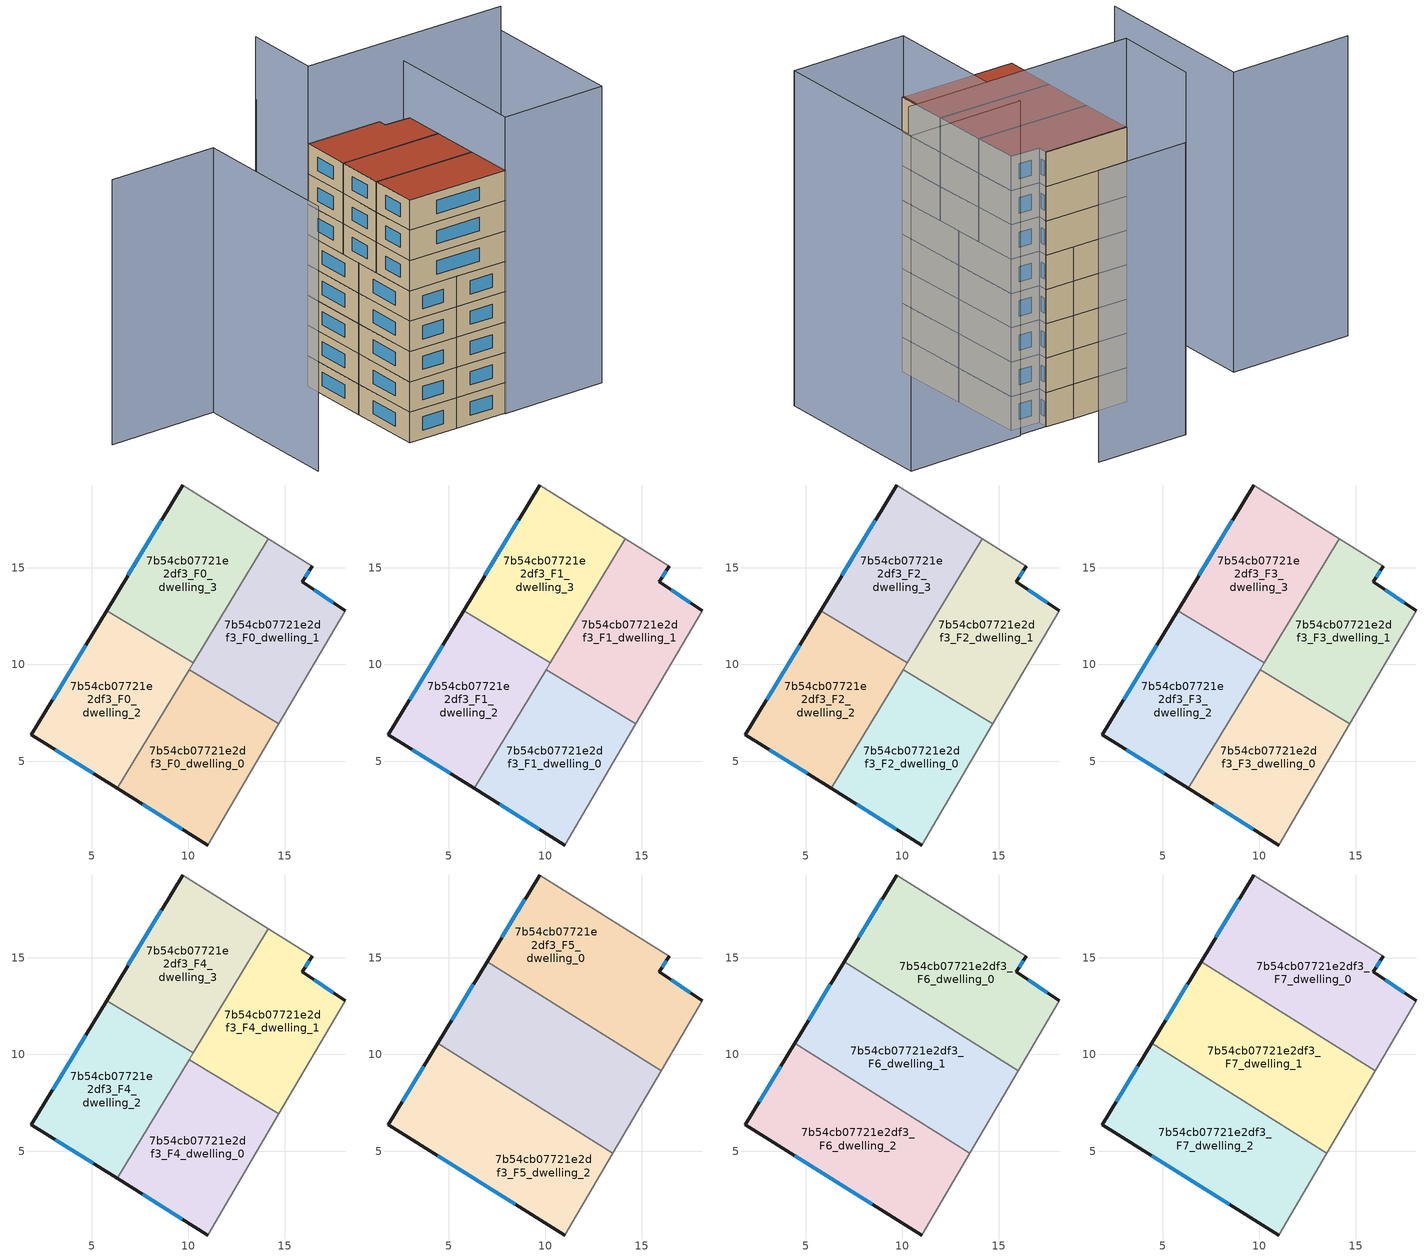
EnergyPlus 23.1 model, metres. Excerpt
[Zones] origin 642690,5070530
7b54cb07721e2df3_F0_dwelling_0
 floor ground (EU_floor_Construction): 14.68,6.94 11,0.66 6.33,3.59 10.05,9.74 z0
 wall outside (EU_wall_Construction): 6.33,3.59 11,0.66 z0:3
 wall adiabatic (EU_wall_Construction): 11,0.66 14.68,6.94 z0:3
 wall to 7b54cb07721e2df3_F0_dwelling_2 (EU_wall_Construction): 10.05,9.74 6.33,3.59 z0:3
 wall to 7b54cb07721e2df3_F0_dwelling_1 (EU_wall_Construction): 14.68,6.94 10.05,9.74 z0:3
 window (EU_Window_Construction): 7.64,2.77 9.69,1.48 z0.84:2.16
7b54cb07721e2df3_F0_dwelling_1
 floor ground (EU_floor_Construction): 16.41,15.07 15.91,14.27 18.11,12.77 14.68,6.94 10.05,9.74 14.14,16.5 z0
 wall outside (EU_wall_Construction): 18.11,12.77 15.91,14.27 16.41,15.07 z0:3
 wall adiabatic (EU_wall_Construction): 14.68,6.94 18.11,12.77 / 16.41,15.07 14.14,16.5 z0:3
 wall to 7b54cb07721e2df3_F0_dwelling_3 (EU_wall_Construction): 14.14,16.5 10.26,10.08 z0:3
 wall to 7b54cb07721e2df3_F0_dwelling_2 (EU_wall_Construction): 10.26,10.08 10.05,9.74 z0:3
 window (EU_Window_Construction): 16.05,14.5 16.27,14.85 / 17.49,13.19 16.52,13.85 z0.84:2.16
7b54cb07721e2df3_F0_dwelling_2
 floor ground (EU_floor_Construction): 10.26,10.08 6.33,3.59 1.89,6.37 5.78,12.79 z0
 wall outside (EU_wall_Construction): 5.78,12.79 1.89,6.37 6.33,3.59 z0:3
 wall to 7b54cb07721e2df3_F0_dwelling_3 (EU_wall_Construction): 10.26,10.08 5.78,12.79 z0:3
 window (EU_Window_Construction): 4.69,10.99 2.98,8.17 / 3.14,5.59 5.09,4.37 z0.84:2.16
7b54cb07721e2df3_F0_dwelling_3
 floor ground (EU_floor_Construction): 14.14,16.5 10.26,10.08 5.78,12.79 9.7,19.28 z0
 wall outside (EU_wall_Construction): 9.7,19.28 5.78,12.79 z0:3
 wall adiabatic (EU_wall_Construction): 14.14,16.5 9.7,19.28 z0:3
 window (EU_Window_Construction): 8.6,17.46 6.88,14.61 z0.84:2.16
7b54cb07721e2df3_F1_dwelling_0
 floor to 7b54cb07721e2df3_F0_dwelling_0 (EU_floor_Construction): 14.68,6.94 11,0.66 6.33,3.59 10.05,9.74 z3
 wall outside (EU_wall_Construction): 6.33,3.59 11,0.66 z3:6
 wall adiabatic (EU_wall_Construction): 11,0.66 14.68,6.94 z3:6
 wall to 7b54cb07721e2df3_F1_dwelling_2 (EU_wall_Construction): 10.05,9.74 6.33,3.59 z3:6
 wall to 7b54cb07721e2df3_F1_dwelling_1 (EU_wall_Construction): 14.68,6.94 10.05,9.74 z3:6
 window (EU_Window_Construction): 7.64,2.77 9.69,1.48 z3.84:5.16
7b54cb07721e2df3_F1_dwelling_1
 floor to 7b54cb07721e2df3_F0_dwelling_1 (EU_floor_Construction): 16.41,15.07 15.91,14.27 18.11,12.77 14.68,6.94 10.05,9.74 14.14,16.5 z3
 wall outside (EU_wall_Construction): 18.11,12.77 15.91,14.27 16.41,15.07 z3:6
 wall adiabatic (EU_wall_Construction): 14.68,6.94 18.11,12.77 / 16.41,15.07 14.14,16.5 z3:6
 wall to 7b54cb07721e2df3_F1_dwelling_3 (EU_wall_Construction): 14.14,16.5 10.26,10.08 z3:6
 wall to 7b54cb07721e2df3_F1_dwelling_2 (EU_wall_Construction): 10.26,10.08 10.05,9.74 z3:6
 window (EU_Window_Construction): 16.05,14.5 16.27,14.85 / 17.49,13.19 16.52,13.85 z3.84:5.16
7b54cb07721e2df3_F1_dwelling_2
 floor to 7b54cb07721e2df3_F0_dwelling_2 (EU_floor_Construction): 10.26,10.08 6.33,3.59 1.89,6.37 5.78,12.79 z3
 wall outside (EU_wall_Construction): 5.78,12.79 1.89,6.37 6.33,3.59 z3:6
 wall to 7b54cb07721e2df3_F1_dwelling_3 (EU_wall_Construction): 10.26,10.08 5.78,12.79 z3:6
 window (EU_Window_Construction): 4.69,10.99 2.98,8.17 / 3.14,5.59 5.09,4.37 z3.84:5.16
7b54cb07721e2df3_F1_dwelling_3
 floor to 7b54cb07721e2df3_F0_dwelling_3 (EU_floor_Construction): 14.14,16.5 10.26,10.08 5.78,12.79 9.7,19.28 z3
 wall outside (EU_wall_Construction): 9.7,19.28 5.78,12.79 z3:6
 wall adiabatic (EU_wall_Construction): 14.14,16.5 9.7,19.28 z3:6
 window (EU_Window_Construction): 8.6,17.46 6.88,14.61 z3.84:5.16
7b54cb07721e2df3_F2_dwelling_0
 floor to 7b54cb07721e2df3_F1_dwelling_0 (EU_floor_Construction): 14.68,6.94 11,0.66 6.33,3.59 10.05,9.74 z6
 wall outside (EU_wall_Construction): 6.33,3.59 11,0.66 z6:9
 wall adiabatic (EU_wall_Construction): 11,0.66 14.68,6.94 z6:9
 wall to 7b54cb07721e2df3_F2_dwelling_2 (EU_wall_Construction): 10.05,9.74 6.33,3.59 z6:9
 wall to 7b54cb07721e2df3_F2_dwelling_1 (EU_wall_Construction): 14.68,6.94 10.05,9.74 z6:9
 window (EU_Window_Construction): 7.64,2.77 9.69,1.48 z6.84:8.16
7b54cb07721e2df3_F2_dwelling_1
 floor to 7b54cb07721e2df3_F1_dwelling_1 (EU_floor_Construction): 16.41,15.07 15.91,14.27 18.11,12.77 14.68,6.94 10.05,9.74 14.14,16.5 z6
 wall outside (EU_wall_Construction): 18.11,12.77 15.91,14.27 16.41,15.07 z6:9
 wall adiabatic (EU_wall_Construction): 14.68,6.94 18.11,12.77 / 16.41,15.07 14.14,16.5 z6:9
 wall to 7b54cb07721e2df3_F2_dwelling_3 (EU_wall_Construction): 14.14,16.5 10.26,10.08 z6:9
 wall to 7b54cb07721e2df3_F2_dwelling_2 (EU_wall_Construction): 10.26,10.08 10.05,9.74 z6:9
 window (EU_Window_Construction): 16.05,14.5 16.27,14.85 / 17.49,13.19 16.52,13.85 z6.84:8.16
7b54cb07721e2df3_F2_dwelling_2
 floor to 7b54cb07721e2df3_F1_dwelling_2 (EU_floor_Construction): 10.26,10.08 6.33,3.59 1.89,6.37 5.78,12.79 z6
 wall outside (EU_wall_Construction): 5.78,12.79 1.89,6.37 6.33,3.59 z6:9
 wall to 7b54cb07721e2df3_F2_dwelling_3 (EU_wall_Construction): 10.26,10.08 5.78,12.79 z6:9
 window (EU_Window_Construction): 4.69,10.99 2.98,8.17 / 3.14,5.59 5.09,4.37 z6.84:8.16
7b54cb07721e2df3_F2_dwelling_3
 floor to 7b54cb07721e2df3_F1_dwelling_3 (EU_floor_Construction): 14.14,16.5 10.26,10.08 5.78,12.79 9.7,19.28 z6
 wall outside (EU_wall_Construction): 9.7,19.28 5.78,12.79 z6:9
 wall adiabatic (EU_wall_Construction): 14.14,16.5 9.7,19.28 z6:9
 window (EU_Window_Construction): 8.6,17.46 6.88,14.61 z6.84:8.16
7b54cb07721e2df3_F3_dwelling_0
 floor to 7b54cb07721e2df3_F2_dwelling_0 (EU_floor_Construction): 14.68,6.94 11,0.66 6.33,3.59 10.05,9.74 z9
 wall outside (EU_wall_Construction): 6.33,3.59 11,0.66 z9:12
 wall adiabatic (EU_wall_Construction): 11,0.66 14.68,6.94 z9:12
 wall to 7b54cb07721e2df3_F3_dwelling_2 (EU_wall_Construction): 10.05,9.74 6.33,3.59 z9:12
 wall to 7b54cb07721e2df3_F3_dwelling_1 (EU_wall_Construction): 14.68,6.94 10.05,9.74 z9:12
 window (EU_Window_Construction): 7.64,2.77 9.69,1.48 z9.84:11.16
7b54cb07721e2df3_F3_dwelling_1
 floor to 7b54cb07721e2df3_F2_dwelling_1 (EU_floor_Construction): 16.41,15.07 15.91,14.27 18.11,12.77 14.68,6.94 10.05,9.74 14.14,16.5 z9
 wall outside (EU_wall_Construction): 18.11,12.77 15.91,14.27 16.41,15.07 z9:12
 wall adiabatic (EU_wall_Construction): 14.68,6.94 18.11,12.77 / 16.41,15.07 14.14,16.5 z9:12
 wall to 7b54cb07721e2df3_F3_dwelling_3 (EU_wall_Construction): 14.14,16.5 10.26,10.08 z9:12
 wall to 7b54cb07721e2df3_F3_dwelling_2 (EU_wall_Construction): 10.26,10.08 10.05,9.74 z9:12
 window (EU_Window_Construction): 16.05,14.5 16.27,14.85 / 17.49,13.19 16.52,13.85 z9.84:11.16
7b54cb07721e2df3_F3_dwelling_2
 floor to 7b54cb07721e2df3_F2_dwelling_2 (EU_floor_Construction): 10.26,10.08 6.33,3.59 1.89,6.37 5.78,12.79 z9
 wall outside (EU_wall_Construction): 5.78,12.79 1.89,6.37 6.33,3.59 z9:12
 wall to 7b54cb07721e2df3_F3_dwelling_3 (EU_wall_Construction): 10.26,10.08 5.78,12.79 z9:12
 window (EU_Window_Construction): 4.69,10.99 2.98,8.17 / 3.14,5.59 5.09,4.37 z9.84:11.16
7b54cb07721e2df3_F3_dwelling_3
 floor to 7b54cb07721e2df3_F2_dwelling_3 (EU_floor_Construction): 14.14,16.5 10.26,10.08 5.78,12.79 9.7,19.28 z9
 wall outside (EU_wall_Construction): 9.7,19.28 5.78,12.79 z9:12
 wall adiabatic (EU_wall_Construction): 14.14,16.5 9.7,19.28 z9:12
 window (EU_Window_Construction): 8.6,17.46 6.88,14.61 z9.84:11.16
7b54cb07721e2df3_F4_dwelling_0
 floor to 7b54cb07721e2df3_F3_dwelling_0 (EU_floor_Construction): 14.68,6.94 11,0.66 6.33,3.59 10.05,9.74 z12
 wall outside (EU_wall_Construction): 6.33,3.59 11,0.66 z12:15
 wall adiabatic (EU_wall_Construction): 11,0.66 14.68,6.94 z12:15
 wall to 7b54cb07721e2df3_F4_dwelling_2 (EU_wall_Construction): 10.05,9.74 6.33,3.59 z12:15
 wall to 7b54cb07721e2df3_F4_dwelling_1 (EU_wall_Construction): 14.68,6.94 10.05,9.74 z12:15
 window (EU_Window_Construction): 7.64,2.77 9.69,1.48 z12.84:14.16
7b54cb07721e2df3_F4_dwelling_1
 floor to 7b54cb07721e2df3_F3_dwelling_1 (EU_floor_Construction): 16.41,15.07 15.91,14.27 18.11,12.77 14.68,6.94 10.05,9.74 14.14,16.5 z12
 wall outside (EU_wall_Construction): 18.11,12.77 15.91,14.27 16.41,15.07 z12:15
 wall adiabatic (EU_wall_Construction): 14.68,6.94 18.11,12.77 / 16.41,15.07 14.14,16.5 z12:15
 wall to 7b54cb07721e2df3_F4_dwelling_3 (EU_wall_Construction): 14.14,16.5 10.26,10.08 z12:15
 wall to 7b54cb07721e2df3_F4_dwelling_2 (EU_wall_Construction): 10.26,10.08 10.05,9.74 z12:15
 window (EU_Window_Construction): 16.05,14.5 16.27,14.85 / 17.49,13.19 16.52,13.85 z12.84:14.16
7b54cb07721e2df3_F4_dwelling_2
 floor to 7b54cb07721e2df3_F3_dwelling_2 (EU_floor_Construction): 10.26,10.08 6.33,3.59 1.89,6.37 5.78,12.79 z12
 wall outside (EU_wall_Construction): 5.78,12.79 1.89,6.37 6.33,3.59 z12:15
 wall to 7b54cb07721e2df3_F4_dwelling_3 (EU_wall_Construction): 10.26,10.08 5.78,12.79 z12:15
 window (EU_Window_Construction): 4.69,10.99 2.98,8.17 / 3.14,5.59 5.09,4.37 z12.84:14.16
7b54cb07721e2df3_F4_dwelling_3
 floor to 7b54cb07721e2df3_F3_dwelling_3 (EU_floor_Construction): 14.14,16.5 10.26,10.08 5.78,12.79 9.7,19.28 z12
 wall outside (EU_wall_Construction): 9.7,19.28 5.78,12.79 z12:15
 wall adiabatic (EU_wall_Construction): 14.14,16.5 9.7,19.28 z12:15
 window (EU_Window_Construction): 8.6,17.46 6.88,14.61 z12.84:14.16
7b54cb07721e2df3_F5_dwelling_0
 floor to 7b54cb07721e2df3_F4_dwelling_1 (EU_floor_Construction): 16.41,15.07 15.91,14.27 18.11,12.77 15.99,9.17 11.43,12.03 14.14,16.5 z15
 floor to 7b54cb07721e2df3_F4_dwelling_3 (EU_floor_Construction): 14.14,16.5 11.43,12.03 7,14.8 9.7,19.28 z15
 wall outside (EU_wall_Construction): 9.7,19.28 7,14.8 / 18.11,12.77 15.91,14.27 16.41,15.07 z15:18
 wall adiabatic (EU_wall_Construction): 15.99,9.17 18.11,12.77 / 16.41,15.07 9.7,19.28 z15:18
 wall to 7b54cb07721e2df3_F5_dwelling_1 (EU_wall_Construction): 7,14.81 15.99,9.17 z15:18
 window (EU_Window_Construction): 8.95,18.02 7.76,16.06 / 16.05,14.5 16.27,14.85 / 17.49,13.19 16.52,13.85 z15.84:17.16
7b54cb07721e2df3_F5_dwelling_1
 floor to 7b54cb07721e2df3_F4_dwelling_0 (EU_floor_Construction): 14.16,7.25 13.49,4.9 8.87,7.79 10.05,9.74 z15; 14.68,6.94 13.49,4.9 14.16,7.25 z15
 floor to 7b54cb07721e2df3_F4_dwelling_1 (EU_floor_Construction): 15.99,9.17 14.68,6.94 14.16,7.25 14.91,9.85 z15; 14.91,9.85 14.16,7.25 10.05,9.74 11.43,12.03 z15
 floor to 7b54cb07721e2df3_F4_dwelling_2 (EU_floor_Construction): 10.26,10.08 8.87,7.79 4.44,10.57 5.78,12.79 z15
 floor to 7b54cb07721e2df3_F4_dwelling_3 (EU_floor_Construction): 11.43,12.03 10.26,10.08 7,14.8 z15; 7,14.8 10.26,10.08 5.78,12.79 z15
 wall outside (EU_wall_Construction): 7,14.8 4.44,10.58 z15:18
 wall adiabatic (EU_wall_Construction): 13.49,4.9 15.99,9.17 z15:18
 wall to 7b54cb07721e2df3_F5_dwelling_2 (EU_wall_Construction): 4.44,10.58 13.49,4.9 z15:18
 window (EU_Window_Construction): 6.28,13.62 5.16,11.76 z15.84:17.16
7b54cb07721e2df3_F5_dwelling_2
 floor to 7b54cb07721e2df3_F4_dwelling_0 (EU_floor_Construction): 13.49,4.9 11,0.66 6.33,3.59 8.87,7.79 z15
 floor to 7b54cb07721e2df3_F4_dwelling_2 (EU_floor_Construction): 8.87,7.79 6.33,3.59 1.89,6.37 4.44,10.57 z15
 wall outside (EU_wall_Construction): 4.44,10.58 1.89,6.37 11,0.66 z15:18
 wall adiabatic (EU_wall_Construction): 11,0.66 13.49,4.9 z15:18
 window (EU_Window_Construction): 3.73,9.4 2.61,7.55 / 4.45,4.77 8.45,2.26 z15.84:17.16
7b54cb07721e2df3_F6_dwelling_0
 floor to 7b54cb07721e2df3_F5_dwelling_0 (EU_floor_Construction): 16.41,15.07 15.91,14.27 18.11,12.77 15.99,9.17 7,14.8 9.7,19.28 z18
 wall outside (EU_wall_Construction): 9.7,19.28 7,14.8 / 18.11,12.77 15.91,14.27 16.41,15.07 z18:21
 wall adiabatic (EU_wall_Construction): 15.99,9.17 18.11,12.77 / 16.41,15.07 9.7,19.28 z18:21
 wall to 7b54cb07721e2df3_F6_dwelling_1 (EU_wall_Construction): 7,14.81 15.99,9.17 z18:21
 window (EU_Window_Construction): 8.95,18.02 7.76,16.06 / 16.05,14.5 16.27,14.85 / 17.49,13.19 16.52,13.85 z18.84:20.16
7b54cb07721e2df3_F6_dwelling_1
 floor to 7b54cb07721e2df3_F5_dwelling_1 (EU_floor_Construction): 15.99,9.17 13.49,4.9 4.44,10.58 7,14.8 z18
 wall outside (EU_wall_Construction): 7,14.8 4.44,10.58 z18:21
 wall adiabatic (EU_wall_Construction): 13.49,4.9 15.99,9.17 z18:21
 wall to 7b54cb07721e2df3_F6_dwelling_2 (EU_wall_Construction): 4.44,10.58 13.49,4.9 z18:21
 window (EU_Window_Construction): 6.28,13.62 5.16,11.76 z18.84:20.16
7b54cb07721e2df3_F6_dwelling_2
 floor to 7b54cb07721e2df3_F5_dwelling_2 (EU_floor_Construction): 13.49,4.9 11,0.66 1.89,6.37 4.44,10.58 z18
 wall outside (EU_wall_Construction): 4.44,10.58 1.89,6.37 11,0.66 z18:21
 wall adiabatic (EU_wall_Construction): 11,0.66 13.49,4.9 z18:21
 window (EU_Window_Construction): 3.73,9.4 2.61,7.55 / 4.45,4.77 8.45,2.26 z18.84:20.16
7b54cb07721e2df3_F7_dwelling_0
 floor to 7b54cb07721e2df3_F6_dwelling_0 (EU_floor_Construction): 16.41,15.07 15.91,14.27 18.11,12.77 15.99,9.17 7,14.8 9.7,19.28 z21
 wall outside (EU_wall_Construction): 9.7,19.28 7,14.8 / 18.11,12.77 15.91,14.27 16.41,15.07 z21:24
 wall adiabatic (EU_wall_Construction): 15.99,9.17 18.11,12.77 / 16.41,15.07 9.7,19.28 z21:24
 wall to 7b54cb07721e2df3_F7_dwelling_1 (EU_wall_Construction): 7,14.81 15.99,9.17 z21:24
 window (EU_Window_Construction): 8.95,18.02 7.76,16.06 / 16.05,14.5 16.27,14.85 / 17.49,13.19 16.52,13.85 z21.84:23.16
 roof outside (EU_roof_Construction): 15.99,9.17 18.11,12.77 15.91,14.27 16.41,15.07 9.7,19.28 7,14.8 z24
7b54cb07721e2df3_F7_dwelling_1
 floor to 7b54cb07721e2df3_F6_dwelling_1 (EU_floor_Construction): 15.99,9.17 13.49,4.9 4.44,10.58 7,14.8 z21
 wall outside (EU_wall_Construction): 7,14.8 4.44,10.58 z21:24
 wall adiabatic (EU_wall_Construction): 13.49,4.9 15.99,9.17 z21:24
 wall to 7b54cb07721e2df3_F7_dwelling_2 (EU_wall_Construction): 4.44,10.58 13.49,4.9 z21:24
 window (EU_Window_Construction): 6.28,13.62 5.16,11.76 z21.84:23.16
 roof outside (EU_roof_Construction): 13.49,4.9 15.99,9.17 7,14.8 4.44,10.58 z24
7b54cb07721e2df3_F7_dwelling_2
 floor to 7b54cb07721e2df3_F6_dwelling_2 (EU_floor_Construction): 13.49,4.9 11,0.66 1.89,6.37 4.44,10.58 z21
 wall outside (EU_wall_Construction): 4.44,10.58 1.89,6.37 11,0.66 z21:24
 wall adiabatic (EU_wall_Construction): 11,0.66 13.49,4.9 z21:24
 window (EU_Window_Construction): 3.73,9.4 2.61,7.55 / 4.45,4.77 8.45,2.26 z21.84:23.16
 roof outside (EU_roof_Construction): 11,0.66 13.49,4.9 4.44,10.58 1.89,6.37 z24
shading: 28.01,8.16 20.1,-4.94 / 20.1,-4.94 10.81,0.67 / 10.81,0.67 18.72,13.78 / 18.72,13.78 28.01,8.16 z0:29.3; 27.84,7.88 9.57,19.2 / 9.57,19.2 13.72,25.89 z0:31.7; -8.31,30.99 1.4,25.08 / 1.4,25.08 -6.7,11.77 z0:26.2; 21.01,21.38 13.69,25.84 z0:25.5
[Building]
EU S2 Campaign: North Axis=0; Terrain=City; Solar Distribution=FullExterior
[Site:Location]
Lyon-Bron: Latitude=45.75; Longitude=5; Time Zone=1; Elevation=198
[SizingPeriod:WeatherFileDays]
AnnualSizingPeriod: Begin Month=1; Begin Day of Month=1; End Month=12; End Day of Month=31; Day of Week for Start Day=Monday; Use Weather File Daylight Saving Period=No; Use Weather File Rain and Snow Indicators=No
[MATERIAL]
EU_InternalMass_Material: Roughness=MediumRough; Thickness=0.1; Conductivity=1; Density=1800; Specific Heat=900; Thermal Absorptance=0.9; Solar Absorptance=0.7; Visible Absorptance=0.7
[MATERIAL:NOMASS] Roughness=MediumRough; Thermal Absorptance=0.9; Solar Absorptance=0.7; Visible Absorptance=0.7
Name | Thermal Resistance
EU_wall_NoMass | 0.776494
EU_roof_NoMass | 0.486893
EU_floor_NoMass | 0.421597
[WINDOWMATERIAL:SIMPLEGLAZINGSYSTEM]
EU_Window_SimpleGlazing: UFactor=4.24961; Solar Heat Gain Coefficient=0.83; Visible Transmittance=0.83
[CONSTRUCTION]
EU_wall_Construction: EU_wall_NoMass
EU_roof_Construction: EU_roof_NoMass
EU_floor_Construction: EU_floor_NoMass
EU_InternalMass_Construction: EU_InternalMass_Material
EU_Window_Construction: EU_Window_SimpleGlazing
[ZONE] Type=1; Multiplier=1; Ceiling Height=autocalculate; Floor Area=autocalculate; Part of Total Floor Area=Yes
Name | Volume
7b54cb07721e2df3_F0_dwelling_0; 7b54cb07721e2df3_F1_dwelling_0; 7b54cb07721e2df3_F2_dwelling_0; 7b54cb07721e2df3_F3_dwelling_0; 7b54cb07721e2df3_F4_dwelling_0 | 118.441
7b54cb07721e2df3_F5_dwelling_0 | 157.926
7b54cb07721e2df3_F6_dwelling_0; 7b54cb07721e2df3_F7_dwelling_0 | 157.933
7b54cb07721e2df3_F0_dwelling_1; 7b54cb07721e2df3_F0_dwelling_2; 7b54cb07721e2df3_F1_dwelling_2; 7b54cb07721e2df3_F2_dwelling_2; 7b54cb07721e2df3_F3_dwelling_2; 7b54cb07721e2df3_F4_dwelling_2 | 118.442
7b54cb07721e2df3_F1_dwelling_1; 7b54cb07721e2df3_F2_dwelling_1; 7b54cb07721e2df3_F3_dwelling_1; 7b54cb07721e2df3_F4_dwelling_1 | 118.443
7b54cb07721e2df3_F5_dwelling_1 | 157.917
7b54cb07721e2df3_F6_dwelling_1; 7b54cb07721e2df3_F7_dwelling_1 | 157.929
7b54cb07721e2df3_F5_dwelling_2 | 157.919
7b54cb07721e2df3_F6_dwelling_2; 7b54cb07721e2df3_F7_dwelling_2 | 157.925
7b54cb07721e2df3_F0_dwelling_3; 7b54cb07721e2df3_F1_dwelling_3; 7b54cb07721e2df3_F2_dwelling_3; 7b54cb07721e2df3_F3_dwelling_3; 7b54cb07721e2df3_F4_dwelling_3 | 118.438
[INTERNALMASS] Construction=EU_InternalMass_Construction
Name | Zone or ZoneList | Surface Area
7b54cb07721e2df3_F0_dwelling_0_EU_InternalMass | 7b54cb07721e2df3_F0_dwelling_0 | 39.4793
7b54cb07721e2df3_F0_dwelling_1_EU_InternalMass | 7b54cb07721e2df3_F0_dwelling_1 | 39.4807
7b54cb07721e2df3_F0_dwelling_2_EU_InternalMass | 7b54cb07721e2df3_F0_dwelling_2 | 39.4805
7b54cb07721e2df3_F0_dwelling_3_EU_InternalMass | 7b54cb07721e2df3_F0_dwelling_3 | 39.48
7b54cb07721e2df3_F1_dwelling_0_EU_InternalMass | 7b54cb07721e2df3_F1_dwelling_0 | 39.4793
7b54cb07721e2df3_F1_dwelling_1_EU_InternalMass | 7b54cb07721e2df3_F1_dwelling_1 | 39.4807
7b54cb07721e2df3_F1_dwelling_2_EU_InternalMass | 7b54cb07721e2df3_F1_dwelling_2 | 39.4805
7b54cb07721e2df3_F1_dwelling_3_EU_InternalMass | 7b54cb07721e2df3_F1_dwelling_3 | 39.48
7b54cb07721e2df3_F2_dwelling_0_EU_InternalMass | 7b54cb07721e2df3_F2_dwelling_0 | 39.4793
7b54cb07721e2df3_F2_dwelling_1_EU_InternalMass | 7b54cb07721e2df3_F2_dwelling_1 | 39.4807
7b54cb07721e2df3_F2_dwelling_2_EU_InternalMass | 7b54cb07721e2df3_F2_dwelling_2 | 39.4805
7b54cb07721e2df3_F2_dwelling_3_EU_InternalMass | 7b54cb07721e2df3_F2_dwelling_3 | 39.48
7b54cb07721e2df3_F3_dwelling_0_EU_InternalMass | 7b54cb07721e2df3_F3_dwelling_0 | 39.4793
7b54cb07721e2df3_F3_dwelling_1_EU_InternalMass | 7b54cb07721e2df3_F3_dwelling_1 | 39.4807
7b54cb07721e2df3_F3_dwelling_2_EU_InternalMass | 7b54cb07721e2df3_F3_dwelling_2 | 39.4805
7b54cb07721e2df3_F3_dwelling_3_EU_InternalMass | 7b54cb07721e2df3_F3_dwelling_3 | 39.48
7b54cb07721e2df3_F4_dwelling_0_EU_InternalMass | 7b54cb07721e2df3_F4_dwelling_0 | 39.4793
7b54cb07721e2df3_F4_dwelling_1_EU_InternalMass | 7b54cb07721e2df3_F4_dwelling_1 | 39.4807
7b54cb07721e2df3_F4_dwelling_2_EU_InternalMass | 7b54cb07721e2df3_F4_dwelling_2 | 39.4805
7b54cb07721e2df3_F4_dwelling_3_EU_InternalMass | 7b54cb07721e2df3_F4_dwelling_3 | 39.48
7b54cb07721e2df3_F5_dwelling_0_EU_InternalMass | 7b54cb07721e2df3_F5_dwelling_0 | 52.644
7b54cb07721e2df3_F5_dwelling_1_EU_InternalMass | 7b54cb07721e2df3_F5_dwelling_1 | 52.6431
7b54cb07721e2df3_F5_dwelling_2_EU_InternalMass | 7b54cb07721e2df3_F5_dwelling_2 | 52.6416
7b54cb07721e2df3_F6_dwelling_0_EU_InternalMass | 7b54cb07721e2df3_F6_dwelling_0 | 52.644
7b54cb07721e2df3_F6_dwelling_1_EU_InternalMass | 7b54cb07721e2df3_F6_dwelling_1 | 52.6431
7b54cb07721e2df3_F6_dwelling_2_EU_InternalMass | 7b54cb07721e2df3_F6_dwelling_2 | 52.6416
7b54cb07721e2df3_F7_dwelling_0_EU_InternalMass | 7b54cb07721e2df3_F7_dwelling_0 | 52.644
7b54cb07721e2df3_F7_dwelling_1_EU_InternalMass | 7b54cb07721e2df3_F7_dwelling_1 | 52.6431
7b54cb07721e2df3_F7_dwelling_2_EU_InternalMass | 7b54cb07721e2df3_F7_dwelling_2 | 52.6416
[OTHEREQUIPMENT] Fuel Type=Electricity; Design Level Calculation Method=Watts/Area; Power per Zone Floor Area=1; Fraction Latent=0; Fraction Radiant=0; Fraction Lost=0; Carbon Dioxide Generation Rate=0; EndUse Subcategory=EU_Step8_InternalGains
Name | Zone or ZoneList or Space or SpaceList | Schedule
EU_Step8_InternalGain_7b54cb07721e2df3_F0_dwelling_0_f000 | 7b54cb07721e2df3_F0_dwelling_0 | EU_Step8_GainSchedule_7b54cb07721e2df3_F0_dwelling_0_f000
EU_Step8_InternalGain_7b54cb07721e2df3_F0_dwelling_1_f000 | 7b54cb07721e2df3_F0_dwelling_1 | EU_Step8_GainSchedule_7b54cb07721e2df3_F0_dwelling_1_f000
EU_Step8_InternalGain_7b54cb07721e2df3_F0_dwelling_2_f000 | 7b54cb07721e2df3_F0_dwelling_2 | EU_Step8_GainSchedule_7b54cb07721e2df3_F0_dwelling_2_f000
EU_Step8_InternalGain_7b54cb07721e2df3_F0_dwelling_3_f000 | 7b54cb07721e2df3_F0_dwelling_3 | EU_Step8_GainSchedule_7b54cb07721e2df3_F0_dwelling_3_f000
EU_Step8_InternalGain_7b54cb07721e2df3_F1_dwelling_0_f000 | 7b54cb07721e2df3_F1_dwelling_0 | EU_Step8_GainSchedule_7b54cb07721e2df3_F1_dwelling_0_f000
EU_Step8_InternalGain_7b54cb07721e2df3_F1_dwelling_1_f000 | 7b54cb07721e2df3_F1_dwelling_1 | EU_Step8_GainSchedule_7b54cb07721e2df3_F1_dwelling_1_f000
EU_Step8_InternalGain_7b54cb07721e2df3_F1_dwelling_2_f000 | 7b54cb07721e2df3_F1_dwelling_2 | EU_Step8_GainSchedule_7b54cb07721e2df3_F1_dwelling_2_f000
EU_Step8_InternalGain_7b54cb07721e2df3_F1_dwelling_3_f000 | 7b54cb07721e2df3_F1_dwelling_3 | EU_Step8_GainSchedule_7b54cb07721e2df3_F1_dwelling_3_f000
EU_Step8_InternalGain_7b54cb07721e2df3_F2_dwelling_0_f000 | 7b54cb07721e2df3_F2_dwelling_0 | EU_Step8_GainSchedule_7b54cb07721e2df3_F2_dwelling_0_f000
EU_Step8_InternalGain_7b54cb07721e2df3_F2_dwelling_1_f000 | 7b54cb07721e2df3_F2_dwelling_1 | EU_Step8_GainSchedule_7b54cb07721e2df3_F2_dwelling_1_f000
EU_Step8_InternalGain_7b54cb07721e2df3_F2_dwelling_2_f000 | 7b54cb07721e2df3_F2_dwelling_2 | EU_Step8_GainSchedule_7b54cb07721e2df3_F2_dwelling_2_f000
EU_Step8_InternalGain_7b54cb07721e2df3_F2_dwelling_3_f000 | 7b54cb07721e2df3_F2_dwelling_3 | EU_Step8_GainSchedule_7b54cb07721e2df3_F2_dwelling_3_f000
EU_Step8_InternalGain_7b54cb07721e2df3_F3_dwelling_0_f000 | 7b54cb07721e2df3_F3_dwelling_0 | EU_Step8_GainSchedule_7b54cb07721e2df3_F3_dwelling_0_f000
EU_Step8_InternalGain_7b54cb07721e2df3_F3_dwelling_1_f000 | 7b54cb07721e2df3_F3_dwelling_1 | EU_Step8_GainSchedule_7b54cb07721e2df3_F3_dwelling_1_f000
EU_Step8_InternalGain_7b54cb07721e2df3_F3_dwelling_2_f000 | 7b54cb07721e2df3_F3_dwelling_2 | EU_Step8_GainSchedule_7b54cb07721e2df3_F3_dwelling_2_f000
EU_Step8_InternalGain_7b54cb07721e2df3_F3_dwelling_3_f000 | 7b54cb07721e2df3_F3_dwelling_3 | EU_Step8_GainSchedule_7b54cb07721e2df3_F3_dwelling_3_f000
EU_Step8_InternalGain_7b54cb07721e2df3_F4_dwelling_0_f000 | 7b54cb07721e2df3_F4_dwelling_0 | EU_Step8_GainSchedule_7b54cb07721e2df3_F4_dwelling_0_f000
EU_Step8_InternalGain_7b54cb07721e2df3_F4_dwelling_1_f000 | 7b54cb07721e2df3_F4_dwelling_1 | EU_Step8_GainSchedule_7b54cb07721e2df3_F4_dwelling_1_f000
EU_Step8_InternalGain_7b54cb07721e2df3_F4_dwelling_2_f000 | 7b54cb07721e2df3_F4_dwelling_2 | EU_Step8_GainSchedule_7b54cb07721e2df3_F4_dwelling_2_f000
EU_Step8_InternalGain_7b54cb07721e2df3_F4_dwelling_3_f000 | 7b54cb07721e2df3_F4_dwelling_3 | EU_Step8_GainSchedule_7b54cb07721e2df3_F4_dwelling_3_f000
EU_Step8_InternalGain_7b54cb07721e2df3_F5_dwelling_0_f000 | 7b54cb07721e2df3_F5_dwelling_0 | EU_Step8_GainSchedule_7b54cb07721e2df3_F5_dwelling_0_f000
EU_Step8_InternalGain_7b54cb07721e2df3_F5_dwelling_1_f000 | 7b54cb07721e2df3_F5_dwelling_1 | EU_Step8_GainSchedule_7b54cb07721e2df3_F5_dwelling_1_f000
EU_Step8_InternalGain_7b54cb07721e2df3_F5_dwelling_2_f000 | 7b54cb07721e2df3_F5_dwelling_2 | EU_Step8_GainSchedule_7b54cb07721e2df3_F5_dwelling_2_f000
EU_Step8_InternalGain_7b54cb07721e2df3_F6_dwelling_0_f000 | 7b54cb07721e2df3_F6_dwelling_0 | EU_Step8_GainSchedule_7b54cb07721e2df3_F6_dwelling_0_f000
EU_Step8_InternalGain_7b54cb07721e2df3_F6_dwelling_1_f000 | 7b54cb07721e2df3_F6_dwelling_1 | EU_Step8_GainSchedule_7b54cb07721e2df3_F6_dwelling_1_f000
EU_Step8_InternalGain_7b54cb07721e2df3_F6_dwelling_2_f000 | 7b54cb07721e2df3_F6_dwelling_2 | EU_Step8_GainSchedule_7b54cb07721e2df3_F6_dwelling_2_f000
EU_Step8_InternalGain_7b54cb07721e2df3_F7_dwelling_0_f000 | 7b54cb07721e2df3_F7_dwelling_0 | EU_Step8_GainSchedule_7b54cb07721e2df3_F7_dwelling_0_f000
EU_Step8_InternalGain_7b54cb07721e2df3_F7_dwelling_1_f000 | 7b54cb07721e2df3_F7_dwelling_1 | EU_Step8_GainSchedule_7b54cb07721e2df3_F7_dwelling_1_f000
EU_Step8_InternalGain_7b54cb07721e2df3_F7_dwelling_2_f000 | 7b54cb07721e2df3_F7_dwelling_2 | EU_Step8_GainSchedule_7b54cb07721e2df3_F7_dwelling_2_f000
[ZONEVENTILATION:DESIGNFLOWRATE] Schedule=EU_AlwaysOn; Design Flow Rate Calculation Method=AirChanges/Hour; Air Changes per Hour=0.693814; Ventilation Type=Natural; Fan Pressure Rise=0; Fan Total Efficiency=1; Constant Term Coefficient=1; Temperature Term Coefficient=0; Velocity Term Coefficient=0; Velocity Squared Term Coefficient=0; Minimum Indoor Temperature=-100; Maximum Indoor Temperature=100; Delta Temperature=-100; Minimum Outdoor Temperature=-100; Maximum Outdoor Temperature=100; Maximum Wind Speed=40
Name | Zone or ZoneList or Space or SpaceList
EU_ConstantAir_7b54cb07721e2df3_F0_dwelling_0 | 7b54cb07721e2df3_F0_dwelling_0
EU_ConstantAir_7b54cb07721e2df3_F0_dwelling_1 | 7b54cb07721e2df3_F0_dwelling_1
EU_ConstantAir_7b54cb07721e2df3_F0_dwelling_2 | 7b54cb07721e2df3_F0_dwelling_2
EU_ConstantAir_7b54cb07721e2df3_F0_dwelling_3 | 7b54cb07721e2df3_F0_dwelling_3
EU_ConstantAir_7b54cb07721e2df3_F1_dwelling_0 | 7b54cb07721e2df3_F1_dwelling_0
EU_ConstantAir_7b54cb07721e2df3_F1_dwelling_1 | 7b54cb07721e2df3_F1_dwelling_1
EU_ConstantAir_7b54cb07721e2df3_F1_dwelling_2 | 7b54cb07721e2df3_F1_dwelling_2
EU_ConstantAir_7b54cb07721e2df3_F1_dwelling_3 | 7b54cb07721e2df3_F1_dwelling_3
EU_ConstantAir_7b54cb07721e2df3_F2_dwelling_0 | 7b54cb07721e2df3_F2_dwelling_0
EU_ConstantAir_7b54cb07721e2df3_F2_dwelling_1 | 7b54cb07721e2df3_F2_dwelling_1
EU_ConstantAir_7b54cb07721e2df3_F2_dwelling_2 | 7b54cb07721e2df3_F2_dwelling_2
EU_ConstantAir_7b54cb07721e2df3_F2_dwelling_3 | 7b54cb07721e2df3_F2_dwelling_3
EU_ConstantAir_7b54cb07721e2df3_F3_dwelling_0 | 7b54cb07721e2df3_F3_dwelling_0
EU_ConstantAir_7b54cb07721e2df3_F3_dwelling_1 | 7b54cb07721e2df3_F3_dwelling_1
EU_ConstantAir_7b54cb07721e2df3_F3_dwelling_2 | 7b54cb07721e2df3_F3_dwelling_2
EU_ConstantAir_7b54cb07721e2df3_F3_dwelling_3 | 7b54cb07721e2df3_F3_dwelling_3
EU_ConstantAir_7b54cb07721e2df3_F4_dwelling_0 | 7b54cb07721e2df3_F4_dwelling_0
EU_ConstantAir_7b54cb07721e2df3_F4_dwelling_1 | 7b54cb07721e2df3_F4_dwelling_1
EU_ConstantAir_7b54cb07721e2df3_F4_dwelling_2 | 7b54cb07721e2df3_F4_dwelling_2
EU_ConstantAir_7b54cb07721e2df3_F4_dwelling_3 | 7b54cb07721e2df3_F4_dwelling_3
EU_ConstantAir_7b54cb07721e2df3_F5_dwelling_0 | 7b54cb07721e2df3_F5_dwelling_0
EU_ConstantAir_7b54cb07721e2df3_F5_dwelling_1 | 7b54cb07721e2df3_F5_dwelling_1
EU_ConstantAir_7b54cb07721e2df3_F5_dwelling_2 | 7b54cb07721e2df3_F5_dwelling_2
EU_ConstantAir_7b54cb07721e2df3_F6_dwelling_0 | 7b54cb07721e2df3_F6_dwelling_0
EU_ConstantAir_7b54cb07721e2df3_F6_dwelling_1 | 7b54cb07721e2df3_F6_dwelling_1
EU_ConstantAir_7b54cb07721e2df3_F6_dwelling_2 | 7b54cb07721e2df3_F6_dwelling_2
EU_ConstantAir_7b54cb07721e2df3_F7_dwelling_0 | 7b54cb07721e2df3_F7_dwelling_0
EU_ConstantAir_7b54cb07721e2df3_F7_dwelling_1 | 7b54cb07721e2df3_F7_dwelling_1
EU_ConstantAir_7b54cb07721e2df3_F7_dwelling_2 | 7b54cb07721e2df3_F7_dwelling_2
[HVACTEMPLATE:THERMOSTAT] Constant Heating Setpoint=20; Constant Cooling Setpoint=50
EU_HeatOnly_7b54cb07721e2df3_F0_dwelling_0; EU_HeatOnly_7b54cb07721e2df3_F0_dwelling_1; EU_HeatOnly_7b54cb07721e2df3_F0_dwelling_2; EU_HeatOnly_7b54cb07721e2df3_F0_dwelling_3; EU_HeatOnly_7b54cb07721e2df3_F1_dwelling_0; EU_HeatOnly_7b54cb07721e2df3_F1_dwelling_1; EU_HeatOnly_7b54cb07721e2df3_F1_dwelling_2; EU_HeatOnly_7b54cb07721e2df3_F1_dwelling_3; EU_HeatOnly_7b54cb07721e2df3_F2_dwelling_0; EU_HeatOnly_7b54cb07721e2df3_F2_dwelling_1; EU_HeatOnly_7b54cb07721e2df3_F2_dwelling_2; EU_HeatOnly_7b54cb07721e2df3_F2_dwelling_3; EU_HeatOnly_7b54cb07721e2df3_F3_dwelling_0; EU_HeatOnly_7b54cb07721e2df3_F3_dwelling_1; EU_HeatOnly_7b54cb07721e2df3_F3_dwelling_2; EU_HeatOnly_7b54cb07721e2df3_F3_dwelling_3; EU_HeatOnly_7b54cb07721e2df3_F4_dwelling_0; EU_HeatOnly_7b54cb07721e2df3_F4_dwelling_1; EU_HeatOnly_7b54cb07721e2df3_F4_dwelling_2; EU_HeatOnly_7b54cb07721e2df3_F4_dwelling_3; EU_HeatOnly_7b54cb07721e2df3_F5_dwelling_0; EU_HeatOnly_7b54cb07721e2df3_F5_dwelling_1; EU_HeatOnly_7b54cb07721e2df3_F5_dwelling_2; EU_HeatOnly_7b54cb07721e2df3_F6_dwelling_0; EU_HeatOnly_7b54cb07721e2df3_F6_dwelling_1; EU_HeatOnly_7b54cb07721e2df3_F6_dwelling_2; EU_HeatOnly_7b54cb07721e2df3_F7_dwelling_0; EU_HeatOnly_7b54cb07721e2df3_F7_dwelling_1; EU_HeatOnly_7b54cb07721e2df3_F7_dwelling_2
[HVACTEMPLATE:ZONE:IDEALLOADSAIRSYSTEM] System Availability Schedule=EU_AlwaysOn; Maximum Heating Supply Air Temperature=50; Minimum Cooling Supply Air Temperature=13; Maximum Heating Supply Air Humidity Ratio=0.0156; Minimum Cooling Supply Air Humidity Ratio=0.0077; Heating Limit=NoLimit; Cooling Limit=NoLimit; Heating Availability Schedule=EU_AlwaysOn; Cooling Availability Schedule=EU_CoolingOff; Dehumidification Control Type=ConstantSensibleHeatRatio; Cooling Sensible Heat Ratio=0.7; Dehumidification Setpoint=60; Humidification Control Type=None; Humidification Setpoint=30; Outdoor Air Method=None; Outdoor Air Flow Rate per Person=0.00944; Outdoor Air Flow Rate per Zone Floor Area=0; Outdoor Air Flow Rate per Zone=0; Demand Controlled Ventilation Type=None; Outdoor Air Economizer Type=NoEconomizer; Heat Recovery Type=None; Sensible Heat Recovery Effectiveness=0.7; Latent Heat Recovery Effectiveness=0.65
Name | Template Thermostat
7b54cb07721e2df3_F0_dwelling_0 | EU_HeatOnly_7b54cb07721e2df3_F0_dwelling_0
7b54cb07721e2df3_F0_dwelling_1 | EU_HeatOnly_7b54cb07721e2df3_F0_dwelling_1
7b54cb07721e2df3_F0_dwelling_2 | EU_HeatOnly_7b54cb07721e2df3_F0_dwelling_2
7b54cb07721e2df3_F0_dwelling_3 | EU_HeatOnly_7b54cb07721e2df3_F0_dwelling_3
7b54cb07721e2df3_F1_dwelling_0 | EU_HeatOnly_7b54cb07721e2df3_F1_dwelling_0
7b54cb07721e2df3_F1_dwelling_1 | EU_HeatOnly_7b54cb07721e2df3_F1_dwelling_1
7b54cb07721e2df3_F1_dwelling_2 | EU_HeatOnly_7b54cb07721e2df3_F1_dwelling_2
7b54cb07721e2df3_F1_dwelling_3 | EU_HeatOnly_7b54cb07721e2df3_F1_dwelling_3
7b54cb07721e2df3_F2_dwelling_0 | EU_HeatOnly_7b54cb07721e2df3_F2_dwelling_0
7b54cb07721e2df3_F2_dwelling_1 | EU_HeatOnly_7b54cb07721e2df3_F2_dwelling_1
7b54cb07721e2df3_F2_dwelling_2 | EU_HeatOnly_7b54cb07721e2df3_F2_dwelling_2
7b54cb07721e2df3_F2_dwelling_3 | EU_HeatOnly_7b54cb07721e2df3_F2_dwelling_3
7b54cb07721e2df3_F3_dwelling_0 | EU_HeatOnly_7b54cb07721e2df3_F3_dwelling_0
7b54cb07721e2df3_F3_dwelling_1 | EU_HeatOnly_7b54cb07721e2df3_F3_dwelling_1
7b54cb07721e2df3_F3_dwelling_2 | EU_HeatOnly_7b54cb07721e2df3_F3_dwelling_2
7b54cb07721e2df3_F3_dwelling_3 | EU_HeatOnly_7b54cb07721e2df3_F3_dwelling_3
7b54cb07721e2df3_F4_dwelling_0 | EU_HeatOnly_7b54cb07721e2df3_F4_dwelling_0
7b54cb07721e2df3_F4_dwelling_1 | EU_HeatOnly_7b54cb07721e2df3_F4_dwelling_1
7b54cb07721e2df3_F4_dwelling_2 | EU_HeatOnly_7b54cb07721e2df3_F4_dwelling_2
7b54cb07721e2df3_F4_dwelling_3 | EU_HeatOnly_7b54cb07721e2df3_F4_dwelling_3
7b54cb07721e2df3_F5_dwelling_0 | EU_HeatOnly_7b54cb07721e2df3_F5_dwelling_0
7b54cb07721e2df3_F5_dwelling_1 | EU_HeatOnly_7b54cb07721e2df3_F5_dwelling_1
7b54cb07721e2df3_F5_dwelling_2 | EU_HeatOnly_7b54cb07721e2df3_F5_dwelling_2
7b54cb07721e2df3_F6_dwelling_0 | EU_HeatOnly_7b54cb07721e2df3_F6_dwelling_0
7b54cb07721e2df3_F6_dwelling_1 | EU_HeatOnly_7b54cb07721e2df3_F6_dwelling_1
7b54cb07721e2df3_F6_dwelling_2 | EU_HeatOnly_7b54cb07721e2df3_F6_dwelling_2
7b54cb07721e2df3_F7_dwelling_0 | EU_HeatOnly_7b54cb07721e2df3_F7_dwelling_0
7b54cb07721e2df3_F7_dwelling_1 | EU_HeatOnly_7b54cb07721e2df3_F7_dwelling_1
7b54cb07721e2df3_F7_dwelling_2 | EU_HeatOnly_7b54cb07721e2df3_F7_dwelling_2
[SIZING:ZONE] Zone Cooling Design Supply Air Temperature Input Method=SupplyAirTemperature; Zone Cooling Design Supply Air Temperature=13; Zone Heating Design Supply Air Temperature Input Method=SupplyAirTemperature; Zone Heating Design Supply Air Temperature=50; Zone Cooling Design Supply Air Humidity Ratio=0.008; Zone Heating Design Supply Air Humidity Ratio=0.008; Cooling Design Air Flow Method=DesignDay; Cooling Design Air Flow Rate=0; Cooling Minimum Air Flow per Zone Floor Area=0.000762; Cooling Minimum Air Flow=0; Cooling Minimum Air Flow Fraction=0.2; Heating Design Air Flow Method=DesignDay; Heating Design Air Flow Rate=0; Heating Maximum Air Flow per Zone Floor Area=0.002032; Heating Maximum Air Flow=0.141576; Heating Maximum Air Flow Fraction=0.3; Account for Dedicated Outdoor Air System=No; Dedicated Outdoor Air System Control Strategy=NeutralSupplyAir; Dedicated Outdoor Air Low Setpoint Temperature for Design=autosize; Dedicated Outdoor Air High Setpoint Temperature for Design=autosize; Zone Load Sizing Method=Sensible Load Only No Latent Load; Zone Latent Cooling Design Supply Air Humidity Ratio Input Method=HumidityRatioDifference; Zone Cooling Design Supply Air Humidity Ratio Difference=0.005; Zone Latent Heating Design Supply Air Humidity Ratio Input Method=HumidityRatioDifference; Zone Humidification Design Supply Air Humidity Ratio Difference=0.005
7b54cb07721e2df3_F0_dwelling_0; 7b54cb07721e2df3_F0_dwelling_1; 7b54cb07721e2df3_F0_dwelling_2; 7b54cb07721e2df3_F0_dwelling_3; 7b54cb07721e2df3_F1_dwelling_0; 7b54cb07721e2df3_F1_dwelling_1; 7b54cb07721e2df3_F1_dwelling_2; 7b54cb07721e2df3_F1_dwelling_3; 7b54cb07721e2df3_F2_dwelling_0; 7b54cb07721e2df3_F2_dwelling_1; 7b54cb07721e2df3_F2_dwelling_2; 7b54cb07721e2df3_F2_dwelling_3; 7b54cb07721e2df3_F3_dwelling_0; 7b54cb07721e2df3_F3_dwelling_1; 7b54cb07721e2df3_F3_dwelling_2; 7b54cb07721e2df3_F3_dwelling_3; 7b54cb07721e2df3_F4_dwelling_0; 7b54cb07721e2df3_F4_dwelling_1; 7b54cb07721e2df3_F4_dwelling_2; 7b54cb07721e2df3_F4_dwelling_3; 7b54cb07721e2df3_F5_dwelling_0; 7b54cb07721e2df3_F5_dwelling_1; 7b54cb07721e2df3_F5_dwelling_2; 7b54cb07721e2df3_F6_dwelling_0; 7b54cb07721e2df3_F6_dwelling_1; 7b54cb07721e2df3_F6_dwelling_2; 7b54cb07721e2df3_F7_dwelling_0; 7b54cb07721e2df3_F7_dwelling_1; 7b54cb07721e2df3_F7_dwelling_2
[SCHEDULE:CONSTANT]
Name | Hourly Value
EU_AlwaysOn | 1
EU_CoolingOff | 0
[SCHEDULE:FILE] Column Number=1; Rows to Skip at Top=0; Number of Hours of Data=8760; Column Separator=Comma; Interpolate to Timestep=No; Minutes per Item=60; Adjust Schedule for Daylight Savings=Yes
Name | File
EU_Step8_GainSchedule_7b54cb07721e2df3_F0_dwelling_0_f000 | ../../schedules/7b54cb07721e2df3/7b54cb07721e2df3_F0_dwelling_0_f000_gain.csv
EU_Step8_GainSchedule_7b54cb07721e2df3_F0_dwelling_1_f000 | ../../schedules/7b54cb07721e2df3/7b54cb07721e2df3_F0_dwelling_1_f000_gain.csv
EU_Step8_GainSchedule_7b54cb07721e2df3_F0_dwelling_2_f000 | ../../schedules/7b54cb07721e2df3/7b54cb07721e2df3_F0_dwelling_2_f000_gain.csv
EU_Step8_GainSchedule_7b54cb07721e2df3_F0_dwelling_3_f000 | ../../schedules/7b54cb07721e2df3/7b54cb07721e2df3_F0_dwelling_3_f000_gain.csv
EU_Step8_GainSchedule_7b54cb07721e2df3_F1_dwelling_0_f000 | ../../schedules/7b54cb07721e2df3/7b54cb07721e2df3_F1_dwelling_0_f000_gain.csv
EU_Step8_GainSchedule_7b54cb07721e2df3_F1_dwelling_1_f000 | ../../schedules/7b54cb07721e2df3/7b54cb07721e2df3_F1_dwelling_1_f000_gain.csv
EU_Step8_GainSchedule_7b54cb07721e2df3_F1_dwelling_2_f000 | ../../schedules/7b54cb07721e2df3/7b54cb07721e2df3_F1_dwelling_2_f000_gain.csv
EU_Step8_GainSchedule_7b54cb07721e2df3_F1_dwelling_3_f000 | ../../schedules/7b54cb07721e2df3/7b54cb07721e2df3_F1_dwelling_3_f000_gain.csv
EU_Step8_GainSchedule_7b54cb07721e2df3_F2_dwelling_0_f000 | ../../schedules/7b54cb07721e2df3/7b54cb07721e2df3_F2_dwelling_0_f000_gain.csv
EU_Step8_GainSchedule_7b54cb07721e2df3_F2_dwelling_1_f000 | ../../schedules/7b54cb07721e2df3/7b54cb07721e2df3_F2_dwelling_1_f000_gain.csv
EU_Step8_GainSchedule_7b54cb07721e2df3_F2_dwelling_2_f000 | ../../schedules/7b54cb07721e2df3/7b54cb07721e2df3_F2_dwelling_2_f000_gain.csv
EU_Step8_GainSchedule_7b54cb07721e2df3_F2_dwelling_3_f000 | ../../schedules/7b54cb07721e2df3/7b54cb07721e2df3_F2_dwelling_3_f000_gain.csv
EU_Step8_GainSchedule_7b54cb07721e2df3_F3_dwelling_0_f000 | ../../schedules/7b54cb07721e2df3/7b54cb07721e2df3_F3_dwelling_0_f000_gain.csv
EU_Step8_GainSchedule_7b54cb07721e2df3_F3_dwelling_1_f000 | ../../schedules/7b54cb07721e2df3/7b54cb07721e2df3_F3_dwelling_1_f000_gain.csv
EU_Step8_GainSchedule_7b54cb07721e2df3_F3_dwelling_2_f000 | ../../schedules/7b54cb07721e2df3/7b54cb07721e2df3_F3_dwelling_2_f000_gain.csv
EU_Step8_GainSchedule_7b54cb07721e2df3_F3_dwelling_3_f000 | ../../schedules/7b54cb07721e2df3/7b54cb07721e2df3_F3_dwelling_3_f000_gain.csv
EU_Step8_GainSchedule_7b54cb07721e2df3_F4_dwelling_0_f000 | ../../schedules/7b54cb07721e2df3/7b54cb07721e2df3_F4_dwelling_0_f000_gain.csv
EU_Step8_GainSchedule_7b54cb07721e2df3_F4_dwelling_1_f000 | ../../schedules/7b54cb07721e2df3/7b54cb07721e2df3_F4_dwelling_1_f000_gain.csv
EU_Step8_GainSchedule_7b54cb07721e2df3_F4_dwelling_2_f000 | ../../schedules/7b54cb07721e2df3/7b54cb07721e2df3_F4_dwelling_2_f000_gain.csv
EU_Step8_GainSchedule_7b54cb07721e2df3_F4_dwelling_3_f000 | ../../schedules/7b54cb07721e2df3/7b54cb07721e2df3_F4_dwelling_3_f000_gain.csv
EU_Step8_GainSchedule_7b54cb07721e2df3_F5_dwelling_0_f000 | ../../schedules/7b54cb07721e2df3/7b54cb07721e2df3_F5_dwelling_0_f000_gain.csv
EU_Step8_GainSchedule_7b54cb07721e2df3_F5_dwelling_1_f000 | ../../schedules/7b54cb07721e2df3/7b54cb07721e2df3_F5_dwelling_1_f000_gain.csv
EU_Step8_GainSchedule_7b54cb07721e2df3_F5_dwelling_2_f000 | ../../schedules/7b54cb07721e2df3/7b54cb07721e2df3_F5_dwelling_2_f000_gain.csv
EU_Step8_GainSchedule_7b54cb07721e2df3_F6_dwelling_0_f000 | ../../schedules/7b54cb07721e2df3/7b54cb07721e2df3_F6_dwelling_0_f000_gain.csv
EU_Step8_GainSchedule_7b54cb07721e2df3_F6_dwelling_1_f000 | ../../schedules/7b54cb07721e2df3/7b54cb07721e2df3_F6_dwelling_1_f000_gain.csv
EU_Step8_GainSchedule_7b54cb07721e2df3_F6_dwelling_2_f000 | ../../schedules/7b54cb07721e2df3/7b54cb07721e2df3_F6_dwelling_2_f000_gain.csv
EU_Step8_GainSchedule_7b54cb07721e2df3_F7_dwelling_0_f000 | ../../schedules/7b54cb07721e2df3/7b54cb07721e2df3_F7_dwelling_0_f000_gain.csv
EU_Step8_GainSchedule_7b54cb07721e2df3_F7_dwelling_1_f000 | ../../schedules/7b54cb07721e2df3/7b54cb07721e2df3_F7_dwelling_1_f000_gain.csv
EU_Step8_GainSchedule_7b54cb07721e2df3_F7_dwelling_2_f000 | ../../schedules/7b54cb07721e2df3/7b54cb07721e2df3_F7_dwelling_2_f000_gain.csv
